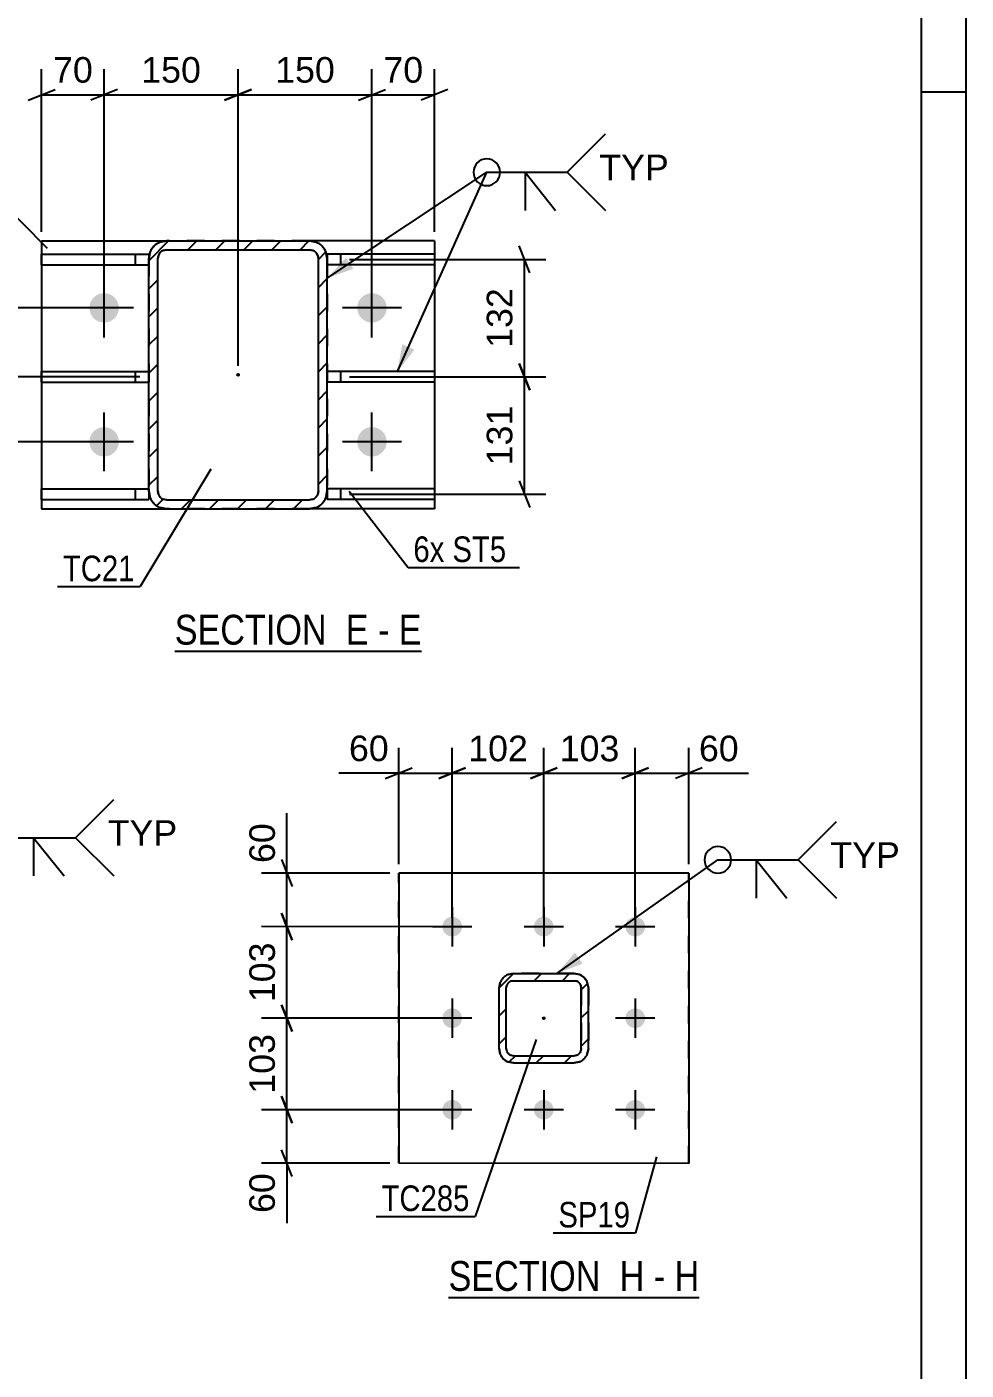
# Model space of a CAD drawing. Header units: millimetres. Extents: x -118 to 476, y -181 to 239.
# Drawn here: x 371.2 to 476.4, y -25.9 to 124.5 of the extents above; entities that cross this region are included whole.
import ezdxf

# ---------------------------------------------------------------- set-up
doc = ezdxf.new("R2010")
doc.units = ezdxf.units.MM
doc.linetypes.add('DXK_LINE_DOT2', pattern=[3.9198, 1.9599, -1.9599])
doc.linetypes.add('DXK_LINE_DOT3', pattern=[5.9187, 2.979, -0.9799, 0.9799, -0.9799])
doc.styles.add('Arial', font='ARIAL.TTF', dxfattribs={"height": 0.2})
doc.styles.add('Arial Narrow', font='ARIALN.TTF', dxfattribs={"height": 0.2})

# ---------------------------------------------------------------- blocks, each defined once
blk = doc.blocks.new('Unknown-284858552-18 - 3652')
at = {"color": 6, "linetype": 'Continuous'}
blk.add_line((387.77, 54.6), (415.42, 54.6), dxfattribs=at)
at = {"color": 0, "linetype": 'Continuous'}
for points in [[(405.88, 55.35), (405.88, 58.85), (387.77, 58.85), (387.77, 55.35)], [(409.49, 55.35), (409.49, 58.85), (406.93, 58.85), (406.93, 55.35)], [(411.81, 55.35), (411.81, 58.85), (410.54, 58.85), (410.54, 55.35)], [(415.42, 55.35), (415.42, 58.85), (412.86, 58.85), (412.86, 55.35)]]:
    blk.add_wipeout(points, dxfattribs=at)
at = {"color": 7, "linetype": 'Continuous', "style": 'Arial Narrow'}
for s, p in [('SECTION ', (387.77, 55.35)), ('E', (406.93, 55.35)), ('E', (412.86, 55.35)), ('-', (410.54, 55.35))]:
    blk.add_text(s, height=3.34, dxfattribs=at).set_placement(p)
blk = doc.blocks.new('Unknown-284858552-1134')
at = {"color": 5, "linetype": 'Continuous'}
for p, q in [((476.41, -180.8), (476.41, 239.2)), ((471.41, -175.8), (471.41, 234.2)), ((476.41, 117.2), (471.41, 117.2))]:
    blk.add_line(p, q, dxfattribs=at)
blk = doc.blocks.new('Unknown-284858552-19 - 3858')
at = {"color": 6, "linetype": 'Continuous'}
blk.add_line((418.44, -17.77), (446.52, -17.77), dxfattribs=at)
at = {"color": 0, "linetype": 'Continuous'}
for points in [[(436.55, -17.02), (436.55, -13.52), (418.44, -13.52), (418.44, -17.02)], [(440.37, -17.02), (440.37, -13.52), (437.6, -13.52), (437.6, -17.02)], [(442.7, -17.02), (442.7, -13.52), (441.42, -13.52), (441.42, -17.02)], [(446.52, -17.02), (446.52, -13.52), (443.75, -13.52), (443.75, -17.02)]]:
    blk.add_wipeout(points, dxfattribs=at)
at = {"color": 7, "linetype": 'Continuous', "style": 'Arial Narrow'}
for s, p in [('SECTION ', (418.44, -17.02)), ('H', (437.6, -17.02)), ('H', (443.75, -17.02)), ('-', (441.42, -17.02))]:
    blk.add_text(s, height=3.34, dxfattribs=at).set_placement(p)
blk = doc.blocks.new('Part-284858552-3731 - 3652')
at = {"color": 2, "linetype": 'Continuous'}
for p, q in [((372.86, 71.59), (372.86, 72.79)), ((372.86, 72.79), (384.86, 72.79)), ((384.86, 72.56), (384.86, 71.59)), ((372.86, 71.59), (384.86, 71.59))]:
    blk.add_line(p, q, dxfattribs=at)
at = {"color": 7, "linetype": 'DXK_LINE_DOT2'}
for p, q in [((383.36, 71.59), (383.36, 72.79)), ((384.86, 72.79), (384.86, 72.56))]:
    blk.add_line(p, q, dxfattribs=at)
blk = doc.blocks.new('Bolt-284858552-3667 - 3652')
at = {"linetype": 'Continuous'}
for points in [[(378.21, 93.06, -1), (381.51, 93.06, -1)], [(408.21, 93.06, -1), (411.51, 93.06, -1)], [(378.21, 78.06, -1), (381.51, 78.06, -1)], [(408.21, 78.06, -1), (411.51, 78.06, -1)]]:
    blk.add_hatch(color=1, dxfattribs=at).paths.add_polyline_path(points)
at = {"color": 1, "linetype": 'Continuous'}
for p, q in [((379.86, 89.76), (379.86, 96.36)), ((409.86, 89.76), (409.86, 96.36)), ((383.16, 93.06), (376.56, 93.06)), ((413.16, 93.06), (406.56, 93.06)), ((379.86, 74.76), (379.86, 81.36)), ((409.86, 74.76), (409.86, 81.36)), ((383.16, 78.06), (376.56, 78.06)), ((413.16, 78.06), (406.56, 78.06))]:
    blk.add_line(p, q, dxfattribs=at)
blk = doc.blocks.new('Part-284858552-3701 - 3652')
at = {"color": 2, "linetype": 'Continuous'}
for p, q in [((372.86, 100.56), (372.86, 70.56)), ((372.86, 100.56), (386.86, 100.56)), ((416.86, 100.56), (402.86, 100.56)), ((416.86, 100.56), (416.86, 70.56)), ((372.86, 70.56), (386.86, 70.56)), ((416.86, 70.56), (402.86, 70.56))]:
    blk.add_line(p, q, dxfattribs=at)
at = {"color": 7, "linetype": 'DXK_LINE_DOT2'}
for p, q in [((402.86, 100.56), (386.86, 100.56)), ((402.86, 70.56), (386.86, 70.56))]:
    blk.add_line(p, q, dxfattribs=at)
blk = doc.blocks.new('Part-284858552-3689 - 3652')
at = {"linetype": 'Continuous'}
h = blk.add_hatch(dxfattribs=at)
h.set_pattern_fill('', scale=0.7, style=0, pattern_type=0)
h.set_pattern_definition([(45, (404.7067, 99.3226), (-1.57154, 1.57154), [])])
h.paths.add_polyline_path([(404.86, 98.56), (404.71, 99.32), (404.27, 99.97), (403.62, 100.41), (402.86, 100.56), (386.86, 100.56), (386.09, 100.41), (385.44, 99.97), (385.01, 99.32), (384.86, 98.56), (384.86, 72.56), (385.01, 71.79), (385.44, 71.14), (386.09, 70.71), (386.86, 70.56), (402.86, 70.56), (403.62, 70.71), (404.27, 71.14), (404.71, 71.79), (404.86, 72.56)])
h.paths.add_polyline_path([(403.78, 72.17), (403.57, 71.85), (403.24, 71.63), (402.86, 71.56), (386.86, 71.56), (386.48, 71.63), (386.15, 71.85), (385.94, 72.17), (385.86, 72.56), (385.86, 98.56), (385.94, 98.94), (386.15, 99.26), (386.48, 99.48), (386.86, 99.56), (402.86, 99.56), (403.24, 99.48), (403.57, 99.26), (403.78, 98.94), (403.86, 98.56), (403.86, 72.56)])
blk.add_hatch(color=246, dxfattribs=at).paths.add_polyline_path([(394.86, 85.46, -1), (394.86, 85.66, -1)])
at = {"color": 7, "linetype": 'DXK_LINE_DOT2'}
for p, q in [((384.86, 98.56), (385.01, 99.32)), ((386.09, 100.41), (386.86, 100.56)), ((386.86, 99.56), (386.48, 99.48)), ((386.86, 100.56), (402.86, 100.56)), ((386.86, 99.56), (402.86, 99.56)), ((402.86, 100.56), (403.62, 100.41)), ((403.24, 99.48), (402.86, 99.56)), ((404.71, 99.32), (404.86, 98.56)), ((384.86, 98.56), (384.86, 72.56)), ((385.94, 98.94), (385.86, 98.56)), ((385.86, 72.56), (385.86, 98.56)), ((403.86, 98.56), (403.78, 98.94)), ((403.86, 72.56), (403.86, 98.56)), ((404.86, 98.56), (404.86, 72.56)), ((385.01, 71.79), (384.86, 72.56)), ((385.86, 72.56), (385.94, 72.17)), ((403.78, 72.17), (403.86, 72.56)), ((404.86, 72.56), (404.71, 71.79)), ((386.86, 70.56), (386.09, 70.71)), ((386.48, 71.63), (386.86, 71.56)), ((386.86, 71.56), (402.86, 71.56)), ((402.86, 71.56), (403.24, 71.63)), ((403.62, 70.71), (402.86, 70.56)), ((386.86, 70.56), (402.86, 70.56))]:
    blk.add_line(p, q, dxfattribs=at)
at = {"color": 2, "linetype": 'Continuous'}
for p, q in [((385.01, 99.32), (384.86, 98.56)), ((386.86, 100.56), (386.09, 100.41)), ((386.48, 99.48), (386.86, 99.56)), ((386.86, 100.56), (402.86, 100.56)), ((386.86, 99.56), (402.86, 99.56)), ((403.62, 100.41), (402.86, 100.56)), ((402.86, 99.56), (403.24, 99.48)), ((404.86, 98.56), (404.71, 99.32)), ((384.86, 72.56), (384.86, 98.56)), ((385.86, 98.56), (385.94, 98.94)), ((385.86, 72.56), (385.86, 98.56)), ((403.78, 98.94), (403.86, 98.56)), ((403.86, 72.56), (403.86, 98.56)), ((404.86, 72.56), (404.86, 98.56)), ((384.86, 72.56), (385.01, 71.79)), ((385.94, 72.17), (385.86, 72.56)), ((403.86, 72.56), (403.78, 72.17)), ((404.71, 71.79), (404.86, 72.56)), ((386.09, 70.71), (386.86, 70.56)), ((386.86, 71.56), (386.48, 71.63)), ((386.86, 71.56), (402.86, 71.56)), ((403.24, 71.63), (402.86, 71.56)), ((402.86, 70.56), (403.62, 70.71)), ((386.86, 70.56), (402.86, 70.56))]:
    blk.add_line(p, q, dxfattribs=at)
at = {"color": 7, "linetype": 'DXK_LINE_DOT3'}
blk.add_line((394.86, 85.56), (394.86, 85.56), dxfattribs=at)
at = {"color": 246, "linetype": 'DXK_LINE_DOT2'}
blk.add_line((394.86, 85.56), (394.86, 85.56), dxfattribs=at)
at = {"color": 246, "linetype": 'Continuous'}
blk.add_circle((394.86, 85.56), 0.1, dxfattribs=at)
at = {"color": 7, "linetype": 'DXK_LINE_DOT2'}
for centre, radius, start, end in [((386.86, 98.56), 2, 112.5, 157.5), ((386.86, 98.56), 1, 112.5, 157.5), ((402.86, 98.56), 1, 22.5, 67.5), ((402.86, 98.56), 2, 22.5, 67.5), ((386.86, 72.56), 2, 202.5, 247.5), ((386.86, 72.56), 1, 202.5, 247.5), ((402.86, 72.56), 1, 292.5, 337.5), ((402.86, 72.56), 2, 292.5, 337.5)]:
    blk.add_arc(centre, radius, start, end, dxfattribs=at)
at = {"color": 2, "linetype": 'Continuous'}
for centre, radius, start, end in [((386.86, 98.56), 2, 112.5, 157.5), ((386.86, 98.56), 1, 112.5, 157.5), ((402.86, 98.56), 1, 22.5, 67.5), ((402.86, 98.56), 2, 22.5, 67.5), ((386.86, 72.56), 2, 202.5, 247.5), ((386.86, 72.56), 1, 202.5, 247.5), ((402.86, 72.56), 1, 292.5, 337.5), ((402.86, 72.56), 2, 292.5, 337.5)]:
    blk.add_arc(centre, radius, start, end, dxfattribs=at)
blk = doc.blocks.new('Part-284858552-3706 - 3652')
at = {"color": 2, "linetype": 'Continuous'}
for p, q in [((416.86, 85.94), (404.86, 85.94)), ((416.86, 85.94), (416.86, 84.74)), ((416.86, 84.74), (404.86, 84.74))]:
    blk.add_line(p, q, dxfattribs=at)
at = {"color": 7, "linetype": 'DXK_LINE_DOT2'}
for p, q in [((404.86, 85.94), (404.86, 84.74)), ((406.36, 84.74), (406.36, 85.94))]:
    blk.add_line(p, q, dxfattribs=at)
blk = doc.blocks.new('Part-284858552-3711 - 3652')
at = {"color": 2, "linetype": 'Continuous'}
for p, q in [((416.86, 99.09), (404.86, 99.09)), ((404.86, 99.09), (404.86, 98.56)), ((416.86, 97.89), (404.86, 97.89)), ((416.86, 99.09), (416.86, 97.89))]:
    blk.add_line(p, q, dxfattribs=at)
at = {"color": 7, "linetype": 'DXK_LINE_DOT2'}
for p, q in [((404.86, 98.56), (404.86, 97.89)), ((406.36, 97.89), (406.36, 99.09))]:
    blk.add_line(p, q, dxfattribs=at)
blk = doc.blocks.new('Part-284858552-3716 - 3652')
at = {"color": 2, "linetype": 'Continuous'}
for p, q in [((416.86, 72.79), (404.86, 72.79)), ((404.86, 72.56), (404.86, 71.59)), ((416.86, 72.79), (416.86, 71.59)), ((416.86, 71.59), (404.86, 71.59))]:
    blk.add_line(p, q, dxfattribs=at)
at = {"color": 7, "linetype": 'DXK_LINE_DOT2'}
for p, q in [((404.86, 72.79), (404.86, 72.56)), ((406.36, 71.59), (406.36, 72.79))]:
    blk.add_line(p, q, dxfattribs=at)
blk = doc.blocks.new('Part-284858552-3721 - 3652')
at = {"color": 2, "linetype": 'Continuous'}
for p, q in [((372.86, 84.74), (372.86, 85.94)), ((372.86, 85.94), (384.86, 85.94)), ((372.86, 84.74), (384.86, 84.74))]:
    blk.add_line(p, q, dxfattribs=at)
at = {"color": 7, "linetype": 'DXK_LINE_DOT2'}
for p, q in [((383.36, 84.74), (383.36, 85.94)), ((384.86, 85.94), (384.86, 84.74))]:
    blk.add_line(p, q, dxfattribs=at)
blk = doc.blocks.new('Part-284858552-3726 - 3652')
at = {"color": 2, "linetype": 'Continuous'}
for p, q in [((372.86, 97.89), (372.86, 99.09)), ((372.86, 99.09), (384.86, 99.09)), ((372.86, 97.89), (384.86, 97.89)), ((384.86, 99.09), (384.86, 98.56))]:
    blk.add_line(p, q, dxfattribs=at)
at = {"color": 7, "linetype": 'DXK_LINE_DOT2'}
for p, q in [((383.36, 97.89), (383.36, 99.09)), ((384.86, 98.56), (384.86, 97.89))]:
    blk.add_line(p, q, dxfattribs=at)
blk = doc.blocks.new('Bolt-284858552-3872 - 3858')
at = {"linetype": 'Continuous'}
for points in [[(419.95, 23.76), (419.93, 23.54), (419.86, 23.32), (419.74, 23.12), (419.59, 22.95), (419.4, 22.81), (419.19, 22.72), (418.97, 22.67), (418.74, 22.67), (418.51, 22.72), (418.3, 22.81), (418.11, 22.95), (417.96, 23.12), (417.85, 23.32), (417.78, 23.54), (417.75, 23.77), (417.78, 23.99), (417.85, 24.21), (417.96, 24.41), (418.12, 24.58), (418.3, 24.72), (418.51, 24.81), (418.74, 24.86), (418.97, 24.86), (419.19, 24.81), (419.4, 24.72), (419.59, 24.58), (419.74, 24.41), (419.86, 24.21), (419.93, 23.99)], [(430.2, 23.76), (430.18, 23.53), (430.11, 23.31), (429.99, 23.12), (429.84, 22.94), (429.65, 22.81), (429.44, 22.72), (429.22, 22.67), (428.99, 22.67), (428.76, 22.72), (428.55, 22.81), (428.36, 22.95), (428.21, 23.12), (428.1, 23.32), (428.03, 23.53), (428, 23.76), (428.03, 23.99), (428.1, 24.21), (428.21, 24.41), (428.37, 24.58), (428.55, 24.72), (428.76, 24.81), (428.99, 24.86), (429.22, 24.86), (429.44, 24.81), (429.65, 24.72), (429.84, 24.58), (429.99, 24.41), (430.11, 24.21), (430.18, 23.99)], [(440.45, 23.76), (440.43, 23.53), (440.36, 23.31), (440.24, 23.11), (440.09, 22.94), (439.9, 22.81), (439.69, 22.71), (439.47, 22.67), (439.24, 22.67), (439.01, 22.71), (438.8, 22.81), (438.61, 22.94), (438.46, 23.11), (438.35, 23.31), (438.28, 23.53), (438.25, 23.76), (438.28, 23.99), (438.35, 24.21), (438.46, 24.41), (438.62, 24.58), (438.8, 24.71), (439.01, 24.81), (439.24, 24.85), (439.47, 24.85), (439.69, 24.81), (439.9, 24.71), (440.09, 24.58), (440.24, 24.41), (440.36, 24.21), (440.43, 23.99)], [(419.95, 13.51), (419.93, 13.29), (419.85, 13.07), (419.74, 12.87), (419.59, 12.7), (419.4, 12.56), (419.19, 12.47), (418.96, 12.42), (418.73, 12.42), (418.51, 12.47), (418.3, 12.56), (418.11, 12.7), (417.96, 12.87), (417.84, 13.07), (417.77, 13.29), (417.75, 13.52), (417.77, 13.74), (417.84, 13.96), (417.96, 14.16), (418.11, 14.33), (418.3, 14.47), (418.51, 14.56), (418.73, 14.61), (418.96, 14.61), (419.19, 14.56), (419.4, 14.47), (419.59, 14.33), (419.74, 14.16), (419.85, 13.96), (419.93, 13.74)], [(440.45, 13.51), (440.43, 13.28), (440.35, 13.06), (440.24, 12.86), (440.09, 12.69), (439.9, 12.56), (439.69, 12.46), (439.46, 12.42), (439.23, 12.42), (439.01, 12.46), (438.8, 12.56), (438.61, 12.69), (438.46, 12.86), (438.34, 13.06), (438.27, 13.28), (438.25, 13.51), (438.27, 13.74), (438.34, 13.96), (438.46, 14.16), (438.61, 14.33), (438.8, 14.46), (439.01, 14.56), (439.23, 14.6), (439.46, 14.6), (439.69, 14.56), (439.9, 14.46), (440.09, 14.33), (440.24, 14.16), (440.35, 13.96), (440.43, 13.74)], [(419.95, 3.26), (419.92, 3.04), (419.85, 2.82), (419.74, 2.62), (419.58, 2.45), (419.4, 2.31), (419.19, 2.22), (418.96, 2.17), (418.73, 2.17), (418.51, 2.22), (418.3, 2.31), (418.11, 2.45), (417.96, 2.62), (417.84, 2.82), (417.77, 3.04), (417.75, 3.27), (417.77, 3.49), (417.84, 3.71), (417.96, 3.91), (418.11, 4.08), (418.3, 4.22), (418.51, 4.31), (418.73, 4.36), (418.96, 4.36), (419.19, 4.31), (419.4, 4.22), (419.58, 4.08), (419.74, 3.91), (419.85, 3.71), (419.92, 3.49)], [(430.2, 3.26), (430.17, 3.03), (430.1, 2.81), (429.99, 2.62), (429.83, 2.44), (429.65, 2.31), (429.44, 2.22), (429.21, 2.17), (428.98, 2.17), (428.76, 2.22), (428.55, 2.31), (428.36, 2.45), (428.21, 2.62), (428.09, 2.82), (428.02, 3.03), (428, 3.26), (428.02, 3.49), (428.09, 3.71), (428.21, 3.91), (428.36, 4.08), (428.55, 4.22), (428.76, 4.31), (428.98, 4.36), (429.21, 4.36), (429.44, 4.31), (429.65, 4.22), (429.83, 4.08), (429.99, 3.91), (430.1, 3.71), (430.17, 3.49)], [(440.45, 3.26), (440.42, 3.03), (440.35, 2.81), (440.24, 2.61), (440.08, 2.44), (439.9, 2.31), (439.69, 2.21), (439.46, 2.17), (439.23, 2.17), (439.01, 2.21), (438.8, 2.31), (438.61, 2.44), (438.46, 2.61), (438.34, 2.81), (438.27, 3.03), (438.25, 3.26), (438.27, 3.49), (438.34, 3.71), (438.46, 3.91), (438.61, 4.08), (438.8, 4.21), (439.01, 4.31), (439.23, 4.35), (439.46, 4.35), (439.69, 4.31), (439.9, 4.21), (440.08, 4.08), (440.24, 3.91), (440.35, 3.71), (440.42, 3.49)]]:
    blk.add_hatch(color=1, dxfattribs=at).paths.add_polyline_path(points)
at = {"color": 1, "linetype": 'Continuous'}
for p, q in [((418.85, 25.96), (418.85, 21.56)), ((429.1, 25.96), (429.1, 21.56)), ((439.35, 25.96), (439.35, 21.56)), ((421.05, 23.76), (416.65, 23.76)), ((431.3, 23.76), (426.9, 23.76)), ((441.55, 23.76), (437.15, 23.76)), ((418.85, 15.71), (418.85, 11.31)), ((439.35, 15.71), (439.35, 11.31)), ((421.05, 13.51), (416.65, 13.51)), ((441.55, 13.51), (437.15, 13.51)), ((418.85, 5.46), (418.85, 1.06)), ((429.1, 5.46), (429.1, 1.06)), ((439.35, 5.46), (439.35, 1.06)), ((421.05, 3.26), (416.65, 3.26)), ((431.3, 3.26), (426.9, 3.26)), ((441.55, 3.26), (437.15, 3.26))]:
    blk.add_line(p, q, dxfattribs=at)
blk = doc.blocks.new('Part-284858552-3897 - 3858')
at = {"color": 2, "linetype": 'Continuous'}
for p, q in [((445.35, 29.76), (412.85, 29.77)), ((412.85, 29.77), (412.85, -2.73)), ((445.35, 29.76), (445.35, 29.76)), ((445.35, 29.76), (445.35, -2.74)), ((445.35, -2.74), (412.85, -2.73)), ((445.35, -2.74), (445.35, -2.74))]:
    blk.add_line(p, q, dxfattribs=at)
at = {"color": 7, "linetype": 'DXK_LINE_DOT2'}
for p, q in [((412.85, -2.73), (412.85, 29.77)), ((445.35, -2.74), (445.35, 29.76)), ((445.35, 29.76), (445.35, 29.76)), ((445.35, -2.74), (445.35, -2.74))]:
    blk.add_line(p, q, dxfattribs=at)
blk = doc.blocks.new('Part-284858552-3903 - 3858')
at = {"linetype": 'Continuous'}
h = blk.add_hatch(dxfattribs=at)
h.set_pattern_fill('', scale=0.7, style=0, pattern_type=0)
h.set_pattern_definition([(45, (425.6997, 18.5133), (-1.57154, 1.57154), [])])
h.paths.add_polyline_path([(432.5, 18.51), (425.7, 18.51), (425.09, 18.39), (424.57, 18.04), (424.22, 17.53), (424.1, 16.91), (424.1, 10.11), (424.22, 9.5), (424.57, 8.98), (425.09, 8.64), (425.7, 8.51), (432.5, 8.51), (433.11, 8.63), (433.63, 8.98), (433.98, 9.5), (434.1, 10.11), (434.1, 16.91), (433.98, 17.52), (433.63, 18.04), (433.11, 18.39)])
h.paths.add_polyline_path([(433.24, 17.22), (433.3, 16.91), (433.3, 10.11), (433.24, 9.81), (433.06, 9.55), (432.8, 9.37), (432.5, 9.31), (425.7, 9.31), (425.39, 9.37), (425.13, 9.55), (424.96, 9.81), (424.9, 10.11), (424.9, 16.91), (424.96, 17.22), (425.13, 17.48), (425.39, 17.65), (425.7, 17.71), (432.5, 17.71), (432.81, 17.65), (433.07, 17.48)])
blk.add_hatch(color=246, dxfattribs=at).paths.add_polyline_path([(429.1, 13.41, -1), (429.1, 13.61, -1)])
at = {"color": 7, "linetype": 'DXK_LINE_DOT2'}
for p, q in [((425.09, 18.39), (425.7, 18.51)), ((432.5, 18.51), (425.7, 18.51)), ((432.5, 18.51), (433.11, 18.39)), ((424.1, 16.91), (424.22, 17.53)), ((424.1, 10.11), (424.1, 16.91)), ((424.96, 17.22), (424.9, 16.91)), ((424.9, 10.11), (424.9, 16.91)), ((425.7, 17.71), (425.39, 17.65)), ((425.7, 17.71), (432.5, 17.71)), ((432.81, 17.65), (432.5, 17.71)), ((433.3, 16.91), (433.24, 17.22)), ((433.24, 17.22), (433.24, 17.22)), ((433.3, 16.91), (433.3, 10.11)), ((433.98, 17.52), (433.98, 17.52)), ((433.98, 17.52), (434.1, 16.91)), ((434.1, 16.91), (434.1, 10.11)), ((424.22, 9.5), (424.1, 10.11)), ((424.9, 10.11), (424.96, 9.81)), ((425.39, 9.37), (425.7, 9.31)), ((425.7, 9.31), (432.5, 9.31)), ((432.5, 9.31), (432.8, 9.37)), ((433.24, 9.81), (433.3, 10.11)), ((433.3, 10.11), (433.3, 10.11)), ((434.1, 10.11), (433.98, 9.5)), ((434.1, 10.11), (434.1, 10.11)), ((425.7, 8.51), (425.09, 8.64)), ((425.7, 8.51), (432.5, 8.51)), ((433.11, 8.63), (432.5, 8.51))]:
    blk.add_line(p, q, dxfattribs=at)
at = {"color": 2, "linetype": 'Continuous'}
for p, q in [((425.7, 18.51), (425.09, 18.39)), ((425.7, 18.51), (425.7, 18.51)), ((425.7, 18.51), (432.5, 18.51)), ((432.5, 18.51), (432.5, 18.51)), ((433.11, 18.39), (432.5, 18.51)), ((424.22, 17.53), (424.1, 16.91)), ((424.1, 16.91), (424.1, 16.91)), ((424.1, 10.11), (424.1, 16.91)), ((424.9, 16.91), (424.96, 17.22)), ((424.9, 16.91), (424.9, 16.91)), ((424.9, 10.11), (424.9, 16.91)), ((425.39, 17.65), (425.7, 17.71)), ((425.7, 17.71), (425.7, 17.71)), ((425.7, 17.71), (432.5, 17.71)), ((432.5, 17.71), (432.5, 17.71)), ((432.5, 17.71), (432.81, 17.65)), ((433.24, 17.22), (433.3, 16.91)), ((433.3, 16.91), (433.3, 16.91)), ((433.3, 10.11), (433.3, 16.91)), ((434.1, 16.91), (433.98, 17.52)), ((434.1, 16.91), (434.1, 16.91)), ((434.1, 10.11), (434.1, 16.91)), ((424.1, 10.11), (424.1, 10.11)), ((424.1, 10.11), (424.22, 9.5)), ((424.9, 10.11), (424.9, 10.11)), ((424.96, 9.81), (424.9, 10.11)), ((425.7, 9.31), (425.39, 9.37)), ((425.7, 9.31), (425.7, 9.31)), ((425.7, 9.31), (432.5, 9.31)), ((432.8, 9.37), (432.5, 9.31)), ((432.5, 9.31), (432.5, 9.31)), ((433.3, 10.11), (433.24, 9.81)), ((433.3, 10.11), (433.3, 10.11)), ((433.98, 9.5), (434.1, 10.11)), ((434.1, 10.11), (434.1, 10.11)), ((425.09, 8.64), (425.7, 8.51)), ((425.7, 8.51), (425.7, 8.51)), ((425.7, 8.51), (432.5, 8.51)), ((432.5, 8.51), (433.11, 8.63)), ((432.5, 8.51), (432.5, 8.51))]:
    blk.add_line(p, q, dxfattribs=at)
at = {"color": 7, "linetype": 'DXK_LINE_DOT3'}
blk.add_line((429.1, 13.51), (429.1, 13.51), dxfattribs=at)
at = {"color": 246, "linetype": 'DXK_LINE_DOT2'}
blk.add_line((429.1, 13.51), (429.1, 13.51), dxfattribs=at)
at = {"color": 246, "linetype": 'Continuous'}
blk.add_circle((429.1, 13.51), 0.1, dxfattribs=at)
at = {"color": 7, "linetype": 'DXK_LINE_DOT2'}
for centre, radius, start, end in [((425.7, 16.91), 1.6, 112.4901, 157.4901), ((432.5, 16.91), 1.6, 22.4901, 67.4901), ((425.7, 16.91), 0.8, 112.4901, 157.4901), ((432.5, 16.91), 0.8, 22.4901, 67.4901), ((425.7, 10.11), 1.6, 202.4901, 247.4901), ((425.7, 10.11), 0.8, 202.4901, 247.4901), ((432.5, 10.11), 0.8, 292.4901, 337.4901), ((432.5, 10.11), 1.6, 292.4901, 337.4901)]:
    blk.add_arc(centre, radius, start, end, dxfattribs=at)
at = {"color": 2, "linetype": 'Continuous'}
for centre, radius, start, end in [((425.7, 16.91), 1.6, 112.4901, 157.4901), ((432.5, 16.91), 1.6, 22.4901, 67.4901), ((425.7, 16.91), 0.8, 112.4901, 157.4901), ((432.5, 16.91), 0.8, 22.4901, 67.4901), ((425.7, 10.11), 1.6, 202.4901, 247.4901), ((425.7, 10.11), 0.8, 202.4901, 247.4901), ((432.5, 10.11), 0.8, 292.4901, 337.4901), ((432.5, 10.11), 1.6, 292.4901, 337.4901)]:
    blk.add_arc(centre, radius, start, end, dxfattribs=at)
blk = doc.blocks.new('StraightDimension-284858552-6006 - 3652')
at = {"color": 7, "linetype": 'Continuous'}
for p, q in [((365.9, 86.84), (367.1, 83.84)), ((383.86, 85.34), (363.65, 85.34)), ((366.5, 78.06), (366.5, 85.34)), ((367.1, 76.56), (365.9, 79.56)), ((378.86, 78.06), (363.65, 78.06))]:
    blk.add_line(p, q, dxfattribs=at)
at = {"color": 0}
blk.add_wipeout([(365.75, 84.52), (361.55, 84.52), (361.55, 78.87), (365.75, 78.87)], dxfattribs=at)
at = {"color": 3, "style": 'Arial'}
blk.add_text('73', height=2.865, rotation=90.0002, dxfattribs=at).set_placement((365.15, 79.47))
blk = doc.blocks.new('StraightDimension-284858552-3789 - 3652')
at = {"color": 7, "linetype": 'Continuous'}
for p, q in [((427.53, 83.84), (426.33, 86.84)), ((407.36, 85.34), (429.33, 85.34)), ((426.93, 72.19), (426.93, 85.34)), ((426.33, 73.69), (427.53, 70.69)), ((407.36, 72.19), (429.33, 72.19))]:
    blk.add_line(p, q, dxfattribs=at)
at = {"color": 0}
blk.add_wipeout([(426.18, 82.7), (421.98, 82.7), (421.98, 74.83), (426.18, 74.83)], dxfattribs=at)
at = {"color": 3, "style": 'Arial'}
blk.add_text('131', height=2.865, rotation=90.0002, dxfattribs=at).set_placement((425.58, 75.43))
blk = doc.blocks.new('StraightDimension-284858552-3746 - 3652')
at = {"color": 7, "linetype": 'Continuous'}
for p, q in [((372.86, 101.56), (372.86, 119.78)), ((379.86, 94.06), (379.86, 119.78)), ((371.36, 116.33), (374.36, 117.53)), ((381.36, 117.53), (378.36, 116.33)), ((372.86, 116.93), (379.86, 116.93))]:
    blk.add_line(p, q, dxfattribs=at)
at = {"color": 0}
blk.add_wipeout([(379.18, 117.68), (379.18, 121.88), (373.54, 121.88), (373.54, 117.68)], dxfattribs=at)
at = {"color": 3, "style": 'Arial'}
blk.add_text('70', height=2.865, dxfattribs=at).set_placement((374.14, 118.28))
blk = doc.blocks.new('StraightDimension-284858552-3756 - 3652')
at = {"color": 7, "linetype": 'Continuous'}
for p, q in [((379.86, 94.06), (379.86, 119.78)), ((394.86, 86.56), (394.86, 119.78)), ((381.36, 117.53), (378.36, 116.33)), ((393.36, 116.33), (396.36, 117.53)), ((379.86, 116.93), (394.86, 116.93))]:
    blk.add_line(p, q, dxfattribs=at)
at = {"color": 0}
blk.add_wipeout([(391.29, 117.68), (391.29, 121.88), (383.42, 121.88), (383.42, 117.68)], dxfattribs=at)
at = {"color": 3, "style": 'Arial'}
blk.add_text('150', height=2.865, dxfattribs=at).set_placement((384.02, 118.28))
blk = doc.blocks.new('StraightDimension-284858552-3767 - 3652')
at = {"color": 7, "linetype": 'Continuous'}
for p, q in [((394.86, 86.56), (394.86, 119.78)), ((409.86, 94.06), (409.86, 119.78)), ((396.36, 117.53), (393.36, 116.33)), ((408.36, 116.33), (411.36, 117.53)), ((394.86, 116.93), (409.86, 116.93))]:
    blk.add_line(p, q, dxfattribs=at)
at = {"color": 0}
blk.add_wipeout([(406.29, 117.68), (406.29, 121.88), (398.42, 121.88), (398.42, 117.68)], dxfattribs=at)
at = {"color": 3, "style": 'Arial'}
blk.add_text('150', height=2.865, dxfattribs=at).set_placement((399.02, 118.28))
blk = doc.blocks.new('StraightDimension-284858552-3778 - 3652')
at = {"color": 7, "linetype": 'Continuous'}
for p, q in [((409.86, 94.06), (409.86, 119.78)), ((416.86, 101.56), (416.86, 119.78)), ((408.36, 116.33), (411.36, 117.53)), ((418.36, 117.53), (415.36, 116.33)), ((409.86, 116.93), (416.86, 116.93))]:
    blk.add_line(p, q, dxfattribs=at)
at = {"color": 0}
blk.add_wipeout([(416.18, 117.68), (416.18, 121.88), (410.54, 121.88), (410.54, 117.68)], dxfattribs=at)
at = {"color": 3, "style": 'Arial'}
blk.add_text('70', height=2.865, dxfattribs=at).set_placement((411.14, 118.28))
blk = doc.blocks.new('StraightDimension-284858552-3793 - 3652')
at = {"color": 7, "linetype": 'Continuous'}
for p, q in [((427.53, 96.99), (426.33, 99.99)), ((407.36, 98.49), (429.33, 98.49)), ((426.93, 85.34), (426.93, 98.49)), ((426.33, 86.84), (427.53, 83.84)), ((407.36, 85.34), (429.33, 85.34))]:
    blk.add_line(p, q, dxfattribs=at)
at = {"color": 0}
blk.add_wipeout([(426.18, 95.85), (421.98, 95.85), (421.98, 87.98), (426.18, 87.98)], dxfattribs=at)
at = {"color": 3, "style": 'Arial'}
blk.add_text('132', height=2.865, rotation=90.0002, dxfattribs=at).set_placement((425.58, 88.58))
blk = doc.blocks.new('StraightDimension-284858552-6005 - 3652')
at = {"color": 7, "linetype": 'Continuous'}
for p, q in [((365.9, 94.56), (367.1, 91.56)), ((378.86, 93.06), (363.65, 93.06)), ((366.5, 85.34), (366.5, 93.06)), ((367.1, 83.84), (365.9, 86.84)), ((383.86, 85.34), (363.65, 85.34))]:
    blk.add_line(p, q, dxfattribs=at)
at = {"color": 0}
blk.add_wipeout([(365.75, 92.02), (361.55, 92.02), (361.55, 86.37), (365.75, 86.37)], dxfattribs=at)
at = {"color": 3, "style": 'Arial'}
blk.add_text('77', height=2.865, rotation=90.0002, dxfattribs=at).set_placement((365.15, 86.97))
blk = doc.blocks.new('StraightDimension-284858552-5425 - 3858')
at = {"color": 7, "linetype": 'Continuous'}
for p, q in [((429.1, 24.76), (429.1, 43.79)), ((439.35, 24.76), (439.35, 43.79)), ((427.6, 40.34), (430.6, 41.54)), ((429.1, 40.94), (439.35, 40.94)), ((440.85, 41.54), (437.85, 40.34))]:
    blk.add_line(p, q, dxfattribs=at)
at = {"color": 0}
blk.add_wipeout([(438.16, 41.69), (438.17, 45.89), (430.29, 45.89), (430.29, 41.69)], dxfattribs=at)
at = {"color": 3, "style": 'Arial'}
blk.add_text('103', height=2.865, rotation=-0.0115, dxfattribs=at).set_placement((430.89, 42.29))
blk = doc.blocks.new('StraightDimension-284858552-5345 - 3858')
at = {"color": 7, "linetype": 'Continuous'}
for p, q in [((399.74, 31.27), (400.94, 28.27)), ((411.85, 29.77), (397.49, 29.77)), ((400.34, 23.77), (400.34, 29.77)), ((400.94, 22.27), (399.74, 25.27)), ((417.85, 23.76), (397.49, 23.77))]:
    blk.add_line(p, q, dxfattribs=at)
at = {"color": 0}
blk.add_wipeout([(399.59, 35.94), (395.39, 35.94), (395.39, 30.29), (399.59, 30.29)], dxfattribs=at)
at = {"color": 7, "linetype": 'Continuous'}
blk.add_line((400.34, 29.77), (400.34, 36.46), dxfattribs=at)
blk.add_line((400.34, 29.77), (400.34, 36.46), dxfattribs=at)
at = {"color": 3, "style": 'Arial'}
blk.add_text('60', height=2.865, rotation=89.9888, dxfattribs=at).set_placement((398.99, 30.89))
blk = doc.blocks.new('StraightDimension-284858552-5346 - 3858')
at = {"color": 7, "linetype": 'Continuous'}
for p, q in [((399.74, 25.27), (400.94, 22.27)), ((417.85, 23.76), (397.49, 23.77)), ((400.34, 13.52), (400.34, 23.77)), ((400.94, 12.02), (399.74, 15.02)), ((417.85, 13.51), (397.49, 13.52))]:
    blk.add_line(p, q, dxfattribs=at)
at = {"color": 0}
blk.add_wipeout([(399.59, 22.58), (395.39, 22.58), (395.39, 14.71), (399.59, 14.71)], dxfattribs=at)
at = {"color": 3, "style": 'Arial'}
blk.add_text('103', height=2.865, rotation=89.9888, dxfattribs=at).set_placement((398.99, 15.31))
blk = doc.blocks.new('StraightDimension-284858552-5347 - 3858')
at = {"color": 7, "linetype": 'Continuous'}
for p, q in [((399.74, 15.02), (400.94, 12.02)), ((417.85, 13.51), (397.49, 13.52)), ((400.33, 3.27), (400.34, 13.52)), ((400.93, 1.77), (399.73, 4.77)), ((417.85, 3.26), (397.48, 3.27))]:
    blk.add_line(p, q, dxfattribs=at)
at = {"color": 0}
blk.add_wipeout([(399.59, 12.33), (395.39, 12.33), (395.38, 4.46), (399.58, 4.46)], dxfattribs=at)
at = {"color": 3, "style": 'Arial'}
blk.add_text('103', height=2.865, rotation=89.9888, dxfattribs=at).set_placement((398.98, 5.06))
blk = doc.blocks.new('StraightDimension-284858552-5348 - 3858')
at = {"color": 7, "linetype": 'Continuous'}
for p, q in [((399.73, 4.77), (400.93, 1.77)), ((417.85, 3.26), (397.48, 3.27)), ((400.33, -2.73), (400.33, 3.27)), ((400.93, -4.23), (399.73, -1.23)), ((411.85, -2.73), (397.48, -2.73))]:
    blk.add_line(p, q, dxfattribs=at)
at = {"color": 0}
blk.add_wipeout([(399.58, -3.26), (395.38, -3.26), (395.38, -8.9), (399.58, -8.9)], dxfattribs=at)
at = {"color": 7, "linetype": 'Continuous'}
blk.add_line((400.33, -2.73), (400.33, -9.43), dxfattribs=at)
blk.add_line((400.33, -2.73), (400.33, -9.43), dxfattribs=at)
at = {"color": 3, "style": 'Arial'}
blk.add_text('60', height=2.865, rotation=89.9888, dxfattribs=at).set_placement((398.98, -8.3))
blk = doc.blocks.new('StraightDimension-284858552-5424 - 3858')
at = {"color": 7, "linetype": 'Continuous'}
for p, q in [((439.35, 24.76), (439.35, 43.79)), ((445.35, 30.76), (445.35, 43.79)), ((437.85, 40.34), (440.85, 41.54)), ((439.35, 40.94), (445.35, 40.94)), ((446.85, 41.54), (443.85, 40.34))]:
    blk.add_line(p, q, dxfattribs=at)
at = {"color": 0}
blk.add_wipeout([(451.53, 41.69), (451.53, 45.89), (445.88, 45.89), (445.88, 41.69)], dxfattribs=at)
at = {"color": 7, "linetype": 'Continuous'}
blk.add_line((445.35, 40.94), (452.05, 40.94), dxfattribs=at)
blk.add_line((445.35, 40.94), (452.05, 40.94), dxfattribs=at)
at = {"color": 3, "style": 'Arial'}
blk.add_text('60', height=2.865, rotation=-0.0115, dxfattribs=at).set_placement((446.48, 42.29))
blk = doc.blocks.new('StraightDimension-284858552-5426 - 3858')
at = {"color": 7, "linetype": 'Continuous'}
for p, q in [((418.85, 24.76), (418.85, 43.79)), ((429.1, 24.76), (429.1, 43.79)), ((417.35, 40.34), (420.35, 41.54)), ((418.85, 40.94), (429.1, 40.94)), ((430.6, 41.54), (427.6, 40.34))]:
    blk.add_line(p, q, dxfattribs=at)
at = {"color": 0}
blk.add_wipeout([(427.91, 41.69), (427.92, 45.89), (420.04, 45.89), (420.04, 41.69)], dxfattribs=at)
at = {"color": 3, "style": 'Arial'}
blk.add_text('102', height=2.865, rotation=-0.0115, dxfattribs=at).set_placement((420.64, 42.29))
blk = doc.blocks.new('StraightDimension-284858552-5427 - 3858')
at = {"color": 7, "linetype": 'Continuous'}
for p, q in [((412.85, 30.77), (412.85, 43.79)), ((418.85, 24.76), (418.85, 43.79)), ((411.35, 40.34), (414.35, 41.54)), ((412.85, 40.94), (418.85, 40.94)), ((420.35, 41.54), (417.35, 40.34))]:
    blk.add_line(p, q, dxfattribs=at)
at = {"color": 0}
blk.add_wipeout([(412.33, 41.69), (412.33, 45.89), (406.68, 45.9), (406.68, 41.7)], dxfattribs=at)
at = {"color": 7, "linetype": 'Continuous'}
blk.add_line((412.85, 40.94), (406.16, 40.95), dxfattribs=at)
blk.add_line((412.85, 40.94), (406.16, 40.95), dxfattribs=at)
at = {"color": 3, "style": 'Arial'}
blk.add_text('60', height=2.865, rotation=-0.0115, dxfattribs=at).set_placement((407.28, 42.3))
blk = doc.blocks.new('Mark-284858552-3685 - 3652')
at = {"color": 0}
blk.add_wipeout([(383.28, 62.45), (383.28, 65.45), (375.24, 65.45), (375.24, 62.45)], dxfattribs=at)
blk.add_wipeout([(383.28, 62.45), (383.28, 65.45), (375.24, 65.45), (375.24, 62.45)], dxfattribs=at)
at = {"color": 30, "linetype": 'Continuous'}
for p in [(391.83, 74.98), (374.64, 61.85)]:
    blk.add_line(p, (383.88, 61.85), dxfattribs=at)
at = {"color": 3, "style": 'Arial Narrow'}
blk.add_text('TC21', height=2.863, dxfattribs=at).set_placement((375.24, 62.45))
blk = doc.blocks.new('Mark-284858552-3697 - 3652')
at = {"color": 0}
blk.add_wipeout([(366.91, 106.38), (366.91, 109.38), (360.7, 109.38), (360.7, 106.38)], dxfattribs=at)
blk.add_wipeout([(366.91, 106.38), (366.91, 109.38), (360.7, 109.38), (360.7, 106.38)], dxfattribs=at)
at = {"color": 30, "linetype": 'Continuous'}
for p in [(360.1, 105.78), (373.52, 99.71)]:
    blk.add_line(p, (367.51, 105.78), dxfattribs=at)
at = {"color": 3, "style": 'Arial Narrow'}
blk.add_text('SP6', height=2.863, dxfattribs=at).set_placement((360.7, 106.38))
blk = doc.blocks.new('WeldMark-284858552-3797 - 3652')
at = {"linetype": 'Continuous'}
for points in [[(407.77, 97.43), (404.86, 96.4), (406.94, 98.68)], [(414.62, 88.37), (412.71, 85.94), (413.25, 88.98)]]:
    blk.add_hatch(color=30, dxfattribs=at).paths.add_polyline_path(points)
at = {"color": 30, "linetype": 'Continuous'}
for p, q in [((404.86, 96.4), (422.72, 108.25)), ((412.71, 85.94), (422.72, 108.25)), ((422.72, 108.25), (431.72, 108.25))]:
    blk.add_line(p, q, dxfattribs=at)
at = {"color": 3, "linetype": 'Continuous'}
for q in [(430.43, 103.97), (427.01, 103.97)]:
    blk.add_line((427.01, 108.25), q, dxfattribs=at)
for start, end in [(90, 270), (270, 90)]:
    blk.add_arc((422.72, 108.25), 1.5, start, end, dxfattribs=at)
at = {"color": 0, "linetype": 'Continuous'}
blk.add_wipeout([(443.1, 107.35), (443.1, 110.35), (435.32, 110.35), (435.32, 107.35)], dxfattribs=at)
blk.add_wipeout([(443.1, 107.35), (443.1, 110.35), (435.32, 110.35), (435.32, 107.35)], dxfattribs=at)
at = {"color": 3, "linetype": 'Continuous'}
for q in [(436.01, 112.54), (436.01, 103.97)]:
    blk.add_line((431.72, 108.25), q, dxfattribs=at)
at = {"color": 3, "linetype": 'Continuous', "style": 'Arial'}
blk.add_text('TYP', height=2.865, dxfattribs=at).set_placement((435.32, 107.35))
blk = doc.blocks.new('MarkSet-284858552-3846 - 3652')
at = {"color": 0}
for points in [[(417.97, 64.6), (417.97, 67.6), (414.5, 67.6), (414.5, 64.6)], [(424.9, 64.6), (424.9, 67.6), (418.87, 67.6), (418.87, 64.6)]]:
    blk.add_wipeout(points, dxfattribs=at)
for points in [[(417.97, 64.6), (417.97, 67.6), (414.5, 67.6), (414.5, 64.6)], [(424.9, 64.6), (424.9, 67.6), (418.87, 67.6), (418.87, 64.6)]]:
    blk.add_wipeout(points, dxfattribs=at)
at = {"color": 30, "linetype": 'Continuous'}
for p, q in [((407.29, 72.52), (413.9, 64)), ((413.9, 64), (426.4, 64))]:
    blk.add_line(p, q, dxfattribs=at)
at = {"color": 3, "style": 'Arial Narrow'}
for s, p in [('6x', (414.5, 64.6)), ('ST5', (418.87, 64.6))]:
    blk.add_text(s, height=2.863, dxfattribs=at).set_placement(p)
blk = doc.blocks.new('WeldMark-284858552-1436 - 1248')
at = {"linetype": 'Continuous'}
blk.add_hatch(color=30, dxfattribs=at).paths.add_polyline_path([(354.52, 22.55), (351.69, 21.3), (353.6, 23.74)])
at = {"color": 30, "linetype": 'Continuous'}
for p, q in [((351.69, 21.3), (367.66, 33.72)), ((367.66, 33.72), (376.66, 33.72))]:
    blk.add_line(p, q, dxfattribs=at)
at = {"color": 3, "linetype": 'Continuous'}
for q in [(375.37, 29.44), (371.94, 29.44)]:
    blk.add_line((371.94, 33.72), q, dxfattribs=at)
for start, end in [(90, 270), (270, 90)]:
    blk.add_arc((367.66, 33.72), 1.5, start, end, dxfattribs=at)
at = {"color": 0, "linetype": 'Continuous'}
blk.add_wipeout([(388.03, 32.82), (388.03, 35.82), (380.26, 35.82), (380.26, 32.82)], dxfattribs=at)
blk.add_wipeout([(388.03, 32.82), (388.03, 35.82), (380.26, 35.82), (380.26, 32.82)], dxfattribs=at)
at = {"color": 3, "linetype": 'Continuous'}
for q in [(380.94, 38.01), (380.94, 29.44)]:
    blk.add_line((376.66, 33.72), q, dxfattribs=at)
at = {"color": 3, "linetype": 'Continuous', "style": 'Arial'}
blk.add_text('TYP', height=2.865, dxfattribs=at).set_placement((380.26, 32.82))
blk = doc.blocks.new('WeldMark-284858552-3994 - 3858')
at = {"linetype": 'Continuous'}
blk.add_hatch(color=30, dxfattribs=at).paths.add_polyline_path([(433.45, 19.63), (430.57, 18.51), (432.59, 20.86)])
at = {"color": 30, "linetype": 'Continuous'}
for p, q in [((430.57, 18.51), (448.6, 31.25)), ((448.6, 31.25), (457.6, 31.25))]:
    blk.add_line(p, q, dxfattribs=at)
at = {"color": 3, "linetype": 'Continuous'}
for q in [(456.32, 26.97), (452.89, 26.97)]:
    blk.add_line((452.89, 31.25), q, dxfattribs=at)
for start, end in [(90, 270), (270, 90)]:
    blk.add_arc((448.6, 31.25), 1.5, start, end, dxfattribs=at)
at = {"color": 0, "linetype": 'Continuous'}
blk.add_wipeout([(468.98, 30.35), (468.98, 33.35), (461.2, 33.35), (461.2, 30.35)], dxfattribs=at)
blk.add_wipeout([(468.98, 30.35), (468.98, 33.35), (461.2, 33.35), (461.2, 30.35)], dxfattribs=at)
at = {"color": 3, "linetype": 'Continuous'}
for q in [(461.89, 35.54), (461.89, 26.97)]:
    blk.add_line((457.6, 31.25), q, dxfattribs=at)
at = {"color": 3, "linetype": 'Continuous', "style": 'Arial'}
blk.add_text('TYP', height=2.865, dxfattribs=at).set_placement((461.2, 30.35))
blk = doc.blocks.new('Mark-284858552-3893 - 3858')
at = {"color": 0}
blk.add_wipeout([(438.78, -9.92), (438.78, -6.92), (430.74, -6.92), (430.74, -9.92)], dxfattribs=at)
blk.add_wipeout([(438.78, -9.92), (438.78, -6.92), (430.74, -6.92), (430.74, -9.92)], dxfattribs=at)
at = {"color": 30, "linetype": 'Continuous'}
for p in [(441.74, -2), (430.14, -10.52)]:
    blk.add_line(p, (439.38, -10.52), dxfattribs=at)
at = {"color": 3, "style": 'Arial Narrow'}
blk.add_text('SP19', height=2.863, dxfattribs=at).set_placement((430.74, -9.92))
blk = doc.blocks.new('Mark-284858552-3899 - 3858')
at = {"color": 0}
blk.add_wipeout([(420.8, -8.08), (420.8, -5.08), (410.93, -5.08), (410.93, -8.08)], dxfattribs=at)
blk.add_wipeout([(420.8, -8.08), (420.8, -5.08), (410.93, -5.08), (410.93, -8.08)], dxfattribs=at)
at = {"color": 30, "linetype": 'Continuous'}
for p in [(428.26, 11.13), (410.33, -8.68)]:
    blk.add_line(p, (421.4, -8.68), dxfattribs=at)
at = {"color": 3, "style": 'Arial Narrow'}
blk.add_text('TC285', height=2.863, dxfattribs=at).set_placement((410.93, -8.08))

msp = doc.modelspace()

# ---------------------------------------------------------------- block references
for name in ['Part-284858552-3701 - 3652', 'Part-284858552-3689 - 3652', 'Part-284858552-3726 - 3652', 'Part-284858552-3711 - 3652', 'Bolt-284858552-3667 - 3652', 'Part-284858552-3721 - 3652', 'Part-284858552-3706 - 3652', 'Part-284858552-3731 - 3652', 'Part-284858552-3716 - 3652', 'Unknown-284858552-18 - 3652', 'Part-284858552-3897 - 3858', 'Bolt-284858552-3872 - 3858', 'Part-284858552-3903 - 3858']:
    msp.add_blockref(name, (0, 0))

# ---------------------------------------------------------------- next in the draw order: block references
msp.add_blockref('Unknown-284858552-1134', (0, 0))

# ---------------------------------------------------------------- next in the draw order: block references
for name in ['StraightDimension-284858552-3746 - 3652', 'StraightDimension-284858552-6006 - 3652', 'StraightDimension-284858552-3789 - 3652', 'Mark-284858552-3685 - 3652', 'StraightDimension-284858552-5425 - 3858', 'WeldMark-284858552-1436 - 1248', 'StraightDimension-284858552-5345 - 3858', 'Mark-284858552-3893 - 3858', 'Unknown-284858552-19 - 3858']:
    msp.add_blockref(name, (0, 0))

# ---------------------------------------------------------------- next in the draw order: block references
for name in ['StraightDimension-284858552-3756 - 3652', 'Mark-284858552-3697 - 3652', 'MarkSet-284858552-3846 - 3652', 'StraightDimension-284858552-5424 - 3858', 'StraightDimension-284858552-5346 - 3858']:
    msp.add_blockref(name, (0, 0))

# ---------------------------------------------------------------- next in the draw order: block references
for name in ['StraightDimension-284858552-3767 - 3652', 'StraightDimension-284858552-6005 - 3652', 'StraightDimension-284858552-5426 - 3858', 'StraightDimension-284858552-5347 - 3858']:
    msp.add_blockref(name, (0, 0))

# ---------------------------------------------------------------- next in the draw order: block references
for name in ['StraightDimension-284858552-3778 - 3652', 'StraightDimension-284858552-5427 - 3858', 'WeldMark-284858552-3994 - 3858', 'StraightDimension-284858552-5348 - 3858']:
    msp.add_blockref(name, (0, 0))

# ---------------------------------------------------------------- next in the draw order: block references
for name in ['StraightDimension-284858552-3793 - 3652', 'Mark-284858552-3899 - 3858']:
    msp.add_blockref(name, (0, 0))

# ---------------------------------------------------------------- next in the draw order: block references
msp.add_blockref('WeldMark-284858552-3797 - 3652', (0, 0))

doc.saveas('drawing.dxf')
